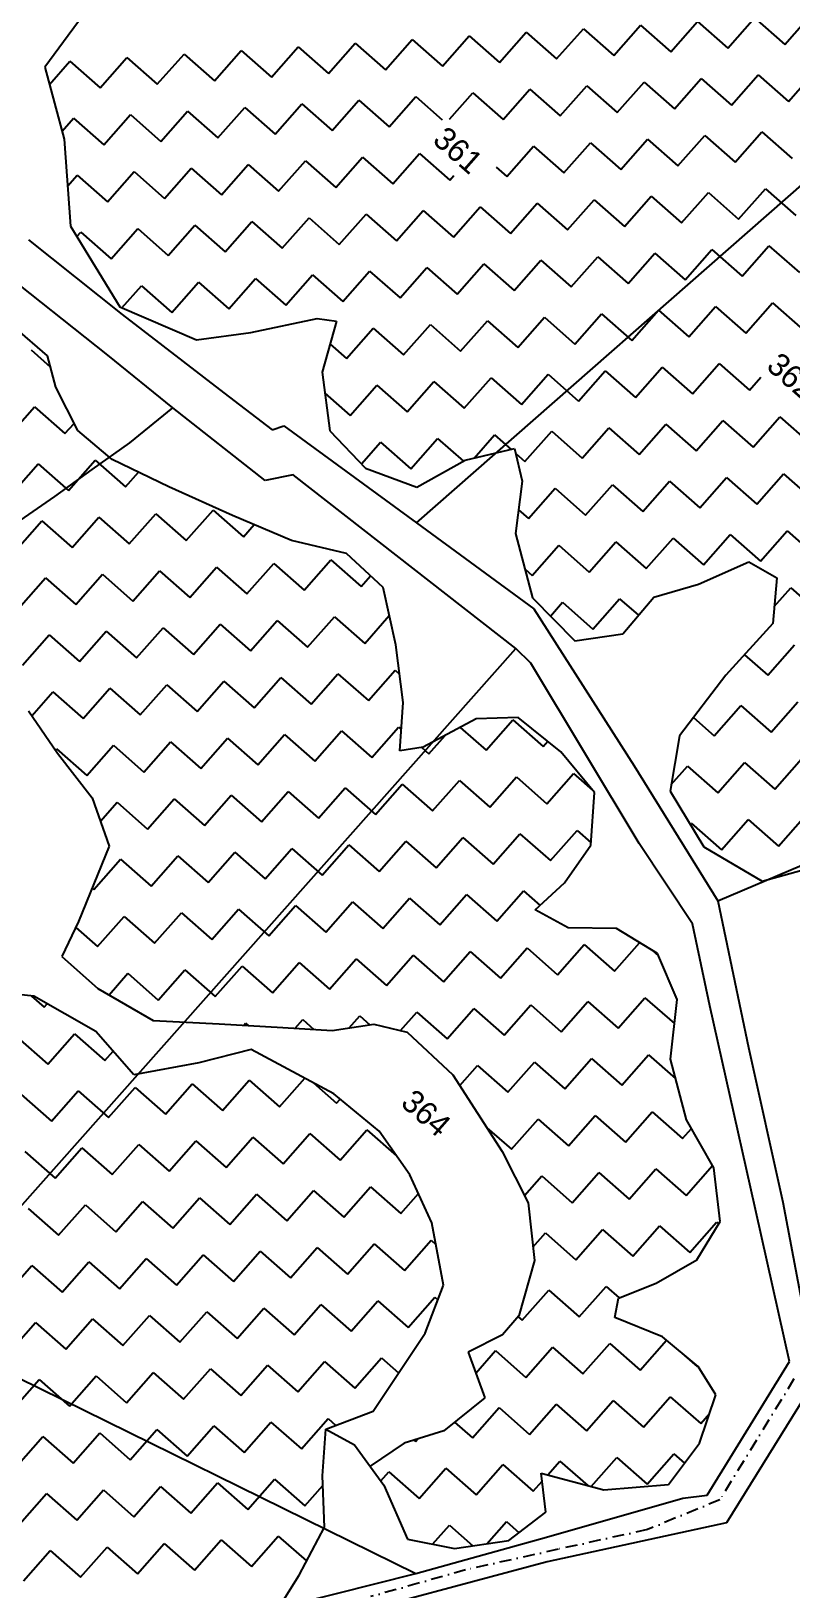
# Model space of a CAD drawing. Header units: metres. Extents: x 316400 to 324250, y 1868140 to 1873603.
# Drawn here: x 323502 to 323822, y 1869173 to 1869830 of the extents above; entities that cross this region are included whole.
import ezdxf

# ---------------------------------------------------------------- set-up
doc = ezdxf.new("R2010")
doc.units = ezdxf.units.M
doc.linetypes.add('DASHDOT', pattern=[1, 0.5, -0.25, 0, -0.25])
for name, color, linetype in [('LINE_WATER', 4, 'Continuous'), ('POLY_HATCH', 12, 'Continuous'), ('POLY_PARCEL', 6, 'Continuous'), ('POLY_WATER', 4, 'Continuous'), ('TEXT_PARCEL', 7, 'Continuous'), ('V_BOUND_STREAM_LINE', 7, 'DASHDOT')]:
    doc.layers.add(name, color=color, linetype=linetype)
doc.styles.add('TEXT_MAP', font='')
doc.styles.get('TEXT_MAP').set_extended_font_data('Kruti Dev 050')

msp = doc.modelspace()

# ---------------------------------------------------------------- linework, layer by layer
at = {"layer": 'LINE_WATER'}
for p, q in [((323543.64, 1869655.94), (323561.76, 1869670.68)), ((323527.69, 1869644.74), (323543.64, 1869655.94)), ((323511.99, 1869633.32), (323527.69, 1869644.74)), ((323497.4, 1869623.18), (323511.99, 1869633.32))]:
    msp.add_line(p, q, dxfattribs=at)
at = {"layer": 'POLY_HATCH'}
for p, q in [((323585.29, 1869919.62), (323507.84, 1869814.3)), ((323507.84, 1869814.3), (323515.96, 1869783.93)), ((323515.96, 1869783.93), (323518.62, 1869747.37)), ((323518.62, 1869747.37), (323539.33, 1869713.25)), ((323539.33, 1869713.25), (323571.75, 1869699.37)), ((323508.87, 1869692.61), (323495.38, 1869704.49)), ((323594.63, 1869702.44), (323622.53, 1869708.42)), ((323622.53, 1869708.42), (323630.73, 1869707.31)), ((323630.73, 1869707.31), (323624.63, 1869685.8)), ((323571.75, 1869699.37), (323594.63, 1869702.44)), ((323512.41, 1869679.39), (323508.87, 1869692.61)), ((323624.63, 1869685.8), (323627.84, 1869660.97)), ((323521.64, 1869661.15), (323512.41, 1869679.39)), ((323536.22, 1869648.98), (323521.64, 1869661.15)), ((323627.84, 1869660.97), (323642.82, 1869645.34)), ((323684.86, 1869648.64), (323705.68, 1869653.53)), ((323705.68, 1869653.53), (323708.84, 1869639.76)), ((323560.09, 1869637.4), (323536.22, 1869648.98)), ((323642.82, 1869645.34), (323664.46, 1869637.28)), ((323664.46, 1869637.28), (323684.86, 1869648.64)), ((323708.84, 1869639.76), (323706.02, 1869617.8)), ((323586.86, 1869625.29), (323560.09, 1869637.4)), ((323611.73, 1869614.85), (323586.86, 1869625.29)), ((323634.85, 1869609.32), (323611.73, 1869614.85)), ((323706.02, 1869617.8), (323713.28, 1869590.63)), ((323650.28, 1869595.05), (323634.85, 1869609.32)), ((323783.13, 1869596.34), (323804.3, 1869605.8)), ((323804.3, 1869605.8), (323816.11, 1869599.07)), ((323655.6, 1869570.83), (323650.28, 1869595.05)), ((323764.3, 1869590.92), (323783.13, 1869596.34)), ((323816.11, 1869599.07), (323814.42, 1869579.78)), ((323713.28, 1869590.63), (323731.01, 1869572.57)), ((323751.31, 1869575.48), (323764.3, 1869590.92)), ((323814.42, 1869579.78), (323794.68, 1869558.06)), ((323731.01, 1869572.57), (323751.31, 1869575.48)), ((323658.77, 1869546.47), (323655.6, 1869570.83)), ((323794.68, 1869558.06), (323775.19, 1869532.45)), ((323657.38, 1869526.13), (323658.77, 1869546.47)), ((323707.21, 1869540.2), (323689.5, 1869539.62)), ((323725.17, 1869525.74), (323707.21, 1869540.2)), ((323689.5, 1869539.62), (323667.14, 1869527.64)), ((323667.14, 1869527.64), (323657.38, 1869526.13)), ((323775.19, 1869532.45), (323771.15, 1869509.12)), ((323739.36, 1869508.53), (323725.17, 1869525.74)), ((323737.73, 1869486.38), (323739.36, 1869508.53)), ((323771.15, 1869509.12), (323785.33, 1869485.64)), ((323726.74, 1869470.45), (323737.73, 1869486.38)), ((323785.33, 1869485.64), (323809.98, 1869471.26)), ((323809.98, 1869471.26), (323833.3, 1869477.61)), ((323714.38, 1869459.09), (323726.74, 1869470.45)), ((323728.3, 1869451.55), (323714.38, 1869459.09)), ((323748.58, 1869451.21), (323728.3, 1869451.55)), ((323765.93, 1869440.65), (323748.58, 1869451.21)), ((323774.16, 1869421.27), (323765.93, 1869440.65)), ((323771.28, 1869396.18), (323774.16, 1869421.27)), ((323778.12, 1869370.61), (323771.28, 1869396.18)), ((323789.63, 1869350.37), (323778.12, 1869370.61)), ((323792.33, 1869327.77), (323789.63, 1869350.37)), ((323782.44, 1869311.55), (323792.33, 1869327.77)), ((323765.32, 1869301.69), (323782.44, 1869311.55)), ((323749.4, 1869295.49), (323765.32, 1869301.69)), ((323747.95, 1869287.33), (323749.4, 1869295.49)), ((323768.02, 1869279.09), (323747.95, 1869287.33)), ((323782.98, 1869266.59), (323768.02, 1869279.09)), ((323790.38, 1869254.69), (323782.98, 1869266.59)), ((323783.61, 1869234.36), (323790.38, 1869254.69)), ((323624.76, 1869220.58), (323626.19, 1869240.21)), ((323626.19, 1869240.21), (323638.27, 1869233.62)), ((323638.27, 1869233.62), (323650.65, 1869216.66)), ((323770.57, 1869216.87), (323783.61, 1869234.36)), ((323625.61, 1869198.94), (323624.76, 1869220.58)), ((323718.79, 1869205.18), (323716.83, 1869221.73)), ((323716.83, 1869221.73), (323743.28, 1869214.61)), ((323650.65, 1869216.66), (323660.53, 1869193.8)), ((323743.28, 1869214.61), (323770.57, 1869216.87)), ((323614.89, 1869178.73), (323625.61, 1869198.94)), ((323703.24, 1869193.26), (323718.79, 1869205.18)), ((323660.53, 1869193.8), (323680.33, 1869189.85)), ((323680.33, 1869189.85), (323703.24, 1869193.26)), ((323602.7, 1869159.14), (323614.89, 1869178.73))]:
    msp.add_line(p, q, dxfattribs=at)
at = {"layer": 'POLY_HATCH', "linetype": 'Continuous', "ltscale": 10}
for p, q in [((323819.5, 1869823.88), (323830.75, 1869836.66)), ((323699.36, 1869816.25), (323710.61, 1869829.02)), ((323710.61, 1869829.02), (323723.39, 1869817.77)), ((323723.39, 1869817.77), (323734.64, 1869830.55)), ((323734.64, 1869830.55), (323747.42, 1869819.3)), ((323747.42, 1869819.3), (323758.67, 1869832.08)), ((323758.67, 1869832.08), (323771.45, 1869820.83)), ((323771.45, 1869820.83), (323782.7, 1869833.6)), ((323782.7, 1869833.6), (323795.47, 1869822.35)), ((323795.47, 1869822.35), (323806.73, 1869835.13)), ((323806.73, 1869835.13), (323819.5, 1869823.88)), ((323603.25, 1869810.14), (323614.5, 1869822.92)), ((323614.5, 1869822.92), (323627.27, 1869811.67)), ((323627.27, 1869811.67), (323638.53, 1869824.44)), ((323638.53, 1869824.44), (323651.3, 1869813.19)), ((323651.3, 1869813.19), (323662.55, 1869825.97)), ((323662.55, 1869825.97), (323675.33, 1869814.72)), ((323675.33, 1869814.72), (323686.58, 1869827.5)), ((323686.58, 1869827.5), (323699.36, 1869816.25)), ((323509.78, 1869807.04), (323518.38, 1869816.81)), ((323518.38, 1869816.81), (323531.16, 1869805.56)), ((323531.16, 1869805.56), (323542.41, 1869818.34)), ((323542.41, 1869818.34), (323555.19, 1869807.09)), ((323555.19, 1869807.09), (323566.44, 1869819.87)), ((323566.44, 1869819.87), (323579.22, 1869808.61)), ((323579.22, 1869808.61), (323590.47, 1869821.39)), ((323590.47, 1869821.39), (323603.25, 1869810.14)), ((323772.97, 1869796.8), (323784.22, 1869809.57)), ((323784.22, 1869809.57), (323797, 1869798.32)), ((323797, 1869798.32), (323808.25, 1869811.1)), ((323808.25, 1869811.1), (323821.03, 1869799.85)), ((323821.03, 1869799.85), (323832.28, 1869812.63)), ((323678.32, 1869792.35), (323688.11, 1869803.47)), ((323688.11, 1869803.47), (323700.89, 1869792.22)), ((323700.89, 1869792.22), (323712.14, 1869805)), ((323712.14, 1869805), (323724.92, 1869793.74)), ((323724.92, 1869793.74), (323736.17, 1869806.52)), ((323736.17, 1869806.52), (323748.94, 1869795.27)), ((323748.94, 1869795.27), (323760.2, 1869808.05)), ((323760.2, 1869808.05), (323772.97, 1869796.8)), ((323580.74, 1869784.59), (323592, 1869797.36)), ((323592, 1869797.36), (323604.77, 1869786.11)), ((323604.77, 1869786.11), (323616.02, 1869798.89)), ((323616.02, 1869798.89), (323628.8, 1869787.64)), ((323628.8, 1869787.64), (323640.05, 1869800.42)), ((323640.05, 1869800.42), (323652.83, 1869789.16)), ((323652.83, 1869789.16), (323664.08, 1869801.94)), ((323664.08, 1869801.94), (323675.18, 1869792.17)), ((323515.06, 1869787.28), (323519.91, 1869792.78)), ((323519.91, 1869792.78), (323532.69, 1869781.53)), ((323532.69, 1869781.53), (323543.94, 1869794.31)), ((323543.94, 1869794.31), (323556.72, 1869783.06)), ((323556.72, 1869783.06), (323567.97, 1869795.84)), ((323567.97, 1869795.84), (323580.74, 1869784.59)), ((323750.47, 1869771.24), (323761.72, 1869784.02)), ((323761.72, 1869784.02), (323774.5, 1869772.77)), ((323774.5, 1869772.77), (323785.75, 1869785.55)), ((323785.75, 1869785.55), (323798.53, 1869774.29)), ((323798.53, 1869774.29), (323809.78, 1869787.07)), ((323809.78, 1869787.07), (323822.56, 1869775.82)), ((323654.36, 1869765.14), (323665.61, 1869777.91)), ((323665.61, 1869777.91), (323678.38, 1869766.66)), ((323702.41, 1869768.19), (323713.66, 1869780.97)), ((323713.66, 1869780.97), (323726.44, 1869769.72)), ((323726.44, 1869769.72), (323737.69, 1869782.49)), ((323737.69, 1869782.49), (323750.47, 1869771.24)), ((323534.21, 1869757.5), (323545.46, 1869770.28)), ((323545.46, 1869770.28), (323558.24, 1869759.03)), ((323558.24, 1869759.03), (323569.49, 1869771.81)), ((323569.49, 1869771.81), (323582.27, 1869760.56)), ((323582.27, 1869760.56), (323593.52, 1869773.33)), ((323593.52, 1869773.33), (323606.3, 1869762.08)), ((323606.3, 1869762.08), (323617.55, 1869774.86)), ((323617.55, 1869774.86), (323630.33, 1869763.61)), ((323630.33, 1869763.61), (323641.58, 1869776.39)), ((323641.58, 1869776.39), (323654.36, 1869765.14)), ((323697.87, 1869772.19), (323702.41, 1869768.19)), ((323517.4, 1869764.17), (323521.44, 1869768.76)), ((323521.44, 1869768.76), (323534.21, 1869757.5)), ((323678.38, 1869766.66), (323680.12, 1869768.63)), ((323703.94, 1869744.16), (323715.19, 1869756.94)), ((323715.19, 1869756.94), (323727.97, 1869745.69)), ((323727.97, 1869745.69), (323739.22, 1869758.46)), ((323739.22, 1869758.46), (323752, 1869747.21)), ((323752, 1869747.21), (323763.25, 1869759.99)), ((323763.25, 1869759.99), (323776.03, 1869748.74)), ((323776.03, 1869748.74), (323787.28, 1869761.52)), ((323787.28, 1869761.52), (323800.05, 1869750.27)), ((323800.05, 1869750.27), (323811.31, 1869763.04)), ((323811.31, 1869763.04), (323824.08, 1869751.79)), ((323607.83, 1869738.05), (323619.08, 1869750.83)), ((323619.08, 1869750.83), (323631.85, 1869739.58)), ((323631.85, 1869739.58), (323643.11, 1869752.36)), ((323643.11, 1869752.36), (323655.88, 1869741.11)), ((323655.88, 1869741.11), (323667.13, 1869753.89)), ((323667.13, 1869753.89), (323679.91, 1869742.63)), ((323679.91, 1869742.63), (323691.16, 1869755.41)), ((323691.16, 1869755.41), (323703.94, 1869744.16)), ((323521.34, 1869742.89), (323522.96, 1869744.73)), ((323522.96, 1869744.73), (323535.74, 1869733.48)), ((323535.74, 1869733.48), (323546.99, 1869746.25)), ((323546.99, 1869746.25), (323559.77, 1869735)), ((323559.77, 1869735), (323571.02, 1869747.78)), ((323571.02, 1869747.78), (323583.8, 1869736.53)), ((323583.8, 1869736.53), (323595.05, 1869749.31)), ((323595.05, 1869749.31), (323607.83, 1869738.05)), ((323777.55, 1869724.71), (323788.8, 1869737.49)), ((323788.8, 1869737.49), (323801.58, 1869726.24)), ((323801.58, 1869726.24), (323812.83, 1869739.02)), ((323812.83, 1869739.02), (323825.61, 1869727.76)), ((323681.44, 1869718.61), (323692.69, 1869731.38)), ((323692.69, 1869731.38), (323705.47, 1869720.13)), ((323705.47, 1869720.13), (323716.72, 1869732.91)), ((323716.72, 1869732.91), (323729.49, 1869721.66)), ((323729.49, 1869721.66), (323740.75, 1869734.44)), ((323740.75, 1869734.44), (323753.52, 1869723.18)), ((323753.52, 1869723.18), (323764.77, 1869735.96)), ((323764.77, 1869735.96), (323777.55, 1869724.71)), ((323585.32, 1869712.5), (323596.57, 1869725.28)), ((323596.57, 1869725.28), (323609.35, 1869714.03)), ((323609.35, 1869714.03), (323620.6, 1869726.8)), ((323620.6, 1869726.8), (323633.38, 1869715.55)), ((323633.38, 1869715.55), (323644.63, 1869728.33)), ((323644.63, 1869728.33), (323657.41, 1869717.08)), ((323657.41, 1869717.08), (323668.66, 1869729.86)), ((323668.66, 1869729.86), (323681.44, 1869718.61)), ((323540.26, 1869712.85), (323548.52, 1869722.22)), ((323548.52, 1869722.22), (323561.29, 1869710.97)), ((323561.29, 1869710.97), (323572.55, 1869723.75)), ((323572.55, 1869723.75), (323585.32, 1869712.5)), ((323755.05, 1869699.16), (323766.3, 1869711.93)), ((323766.3, 1869711.93), (323779.08, 1869700.68)), ((323779.08, 1869700.68), (323790.33, 1869713.46)), ((323790.33, 1869713.46), (323803.11, 1869702.21)), ((323803.11, 1869702.21), (323814.36, 1869714.99)), ((323814.36, 1869714.99), (323827.14, 1869703.74)), ((323634.91, 1869691.52), (323646.16, 1869704.3)), ((323646.16, 1869704.3), (323658.94, 1869693.05)), ((323658.94, 1869693.05), (323670.19, 1869705.83)), ((323670.19, 1869705.83), (323682.96, 1869694.58)), ((323682.96, 1869694.58), (323694.22, 1869707.35)), ((323694.22, 1869707.35), (323706.99, 1869696.1)), ((323706.99, 1869696.1), (323718.24, 1869708.88)), ((323718.24, 1869708.88), (323731.02, 1869697.63)), ((323731.02, 1869697.63), (323742.27, 1869710.41)), ((323742.27, 1869710.41), (323755.05, 1869699.16)), ((323574.03, 1869699.67), (323574.07, 1869699.72)), ((323574.07, 1869699.72), (323574.12, 1869699.68)), ((323501.99, 1869695.14), (323510.11, 1869687.99)), ((323627.98, 1869697.62), (323634.91, 1869691.52)), ((323708.52, 1869672.07), (323719.77, 1869684.85)), ((323719.77, 1869684.85), (323732.55, 1869673.6)), ((323732.55, 1869673.6), (323743.8, 1869686.38)), ((323743.8, 1869686.38), (323756.58, 1869675.13)), ((323756.58, 1869675.13), (323767.83, 1869687.91)), ((323767.83, 1869687.91), (323780.6, 1869676.65)), ((323780.6, 1869676.65), (323791.86, 1869689.43)), ((323791.86, 1869689.43), (323804.63, 1869678.18)), ((323636.43, 1869667.5), (323647.68, 1869680.27)), ((323647.68, 1869680.27), (323660.46, 1869669.02)), ((323660.46, 1869669.02), (323671.71, 1869681.8)), ((323671.71, 1869681.8), (323684.49, 1869670.55)), ((323684.49, 1869670.55), (323695.74, 1869683.33)), ((323695.74, 1869683.33), (323708.52, 1869672.07)), ((323804.63, 1869678.18), (323809.4, 1869683.59)), ((323625.78, 1869676.87), (323636.43, 1869667.5)), ((323492.26, 1869658.34), (323503.51, 1869671.11)), ((323503.51, 1869671.11), (323516.29, 1869659.86)), ((323782.13, 1869652.63), (323793.38, 1869665.4)), ((323793.38, 1869665.4), (323806.16, 1869654.15)), ((323806.16, 1869654.15), (323817.41, 1869666.93)), ((323817.41, 1869666.93), (323830.19, 1869655.68)), ((323516.29, 1869659.86), (323520.1, 1869664.19)), ((323688.68, 1869649.54), (323697.27, 1869659.3)), ((323697.27, 1869659.3), (323704.21, 1869653.19)), ((323710.05, 1869648.05), (323721.3, 1869660.82)), ((323721.3, 1869660.82), (323734.07, 1869649.57)), ((323734.07, 1869649.57), (323745.33, 1869662.35)), ((323745.33, 1869662.35), (323758.1, 1869651.1)), ((323758.1, 1869651.1), (323769.35, 1869663.88)), ((323769.35, 1869663.88), (323782.13, 1869652.63)), ((323641.15, 1869647.09), (323649.21, 1869656.24)), ((323649.21, 1869656.24), (323661.99, 1869644.99)), ((323661.99, 1869644.99), (323673.24, 1869657.77)), ((323673.24, 1869657.77), (323684.09, 1869648.21)), ((323493.79, 1869634.31), (323505.04, 1869647.09)), ((323505.04, 1869647.09), (323517.82, 1869635.83)), ((323517.82, 1869635.83), (323529.07, 1869648.61)), ((323529.07, 1869648.61), (323541.85, 1869637.36)), ((323706.15, 1869651.48), (323710.05, 1869648.05)), ((323541.85, 1869637.36), (323547.33, 1869643.59)), ((323759.63, 1869627.07), (323770.88, 1869639.85)), ((323770.88, 1869639.85), (323783.66, 1869628.6)), ((323783.66, 1869628.6), (323794.91, 1869641.37)), ((323794.91, 1869641.37), (323807.69, 1869630.12)), ((323807.69, 1869630.12), (323818.94, 1869642.9)), ((323818.94, 1869642.9), (323831.71, 1869631.65)), ((323711.57, 1869624.02), (323722.82, 1869636.8)), ((323722.82, 1869636.8), (323735.6, 1869625.54)), ((323735.6, 1869625.54), (323746.85, 1869638.32)), ((323746.85, 1869638.32), (323759.63, 1869627.07)), ((323543.37, 1869613.33), (323554.62, 1869626.11)), ((323554.62, 1869626.11), (323567.4, 1869614.86)), ((323567.4, 1869614.86), (323578.65, 1869627.64)), ((323578.65, 1869627.64), (323591.43, 1869616.39)), ((323707.3, 1869627.78), (323711.57, 1869624.02)), ((323495.31, 1869610.28), (323506.57, 1869623.06)), ((323506.57, 1869623.06), (323519.34, 1869611.81)), ((323519.34, 1869611.81), (323530.59, 1869624.58)), ((323530.59, 1869624.58), (323543.37, 1869613.33)), ((323591.43, 1869616.39), (323595.92, 1869621.49)), ((323809.21, 1869606.09), (323820.46, 1869618.87)), ((323820.46, 1869618.87), (323833.24, 1869607.62)), ((323713.1, 1869599.99), (323724.35, 1869612.77)), ((323724.35, 1869612.77), (323737.13, 1869601.52)), ((323737.13, 1869601.52), (323748.38, 1869614.29)), ((323748.38, 1869614.29), (323761.16, 1869603.04)), ((323761.16, 1869603.04), (323772.41, 1869615.82)), ((323772.41, 1869615.82), (323785.18, 1869604.57)), ((323785.18, 1869604.57), (323796.44, 1869617.35)), ((323796.44, 1869617.35), (323809.21, 1869606.09)), ((323616.98, 1869593.88), (323628.24, 1869606.66)), ((323628.24, 1869606.66), (323641.01, 1869595.41)), ((323520.87, 1869587.78), (323532.12, 1869600.56)), ((323532.12, 1869600.56), (323544.9, 1869589.3)), ((323544.9, 1869589.3), (323556.15, 1869602.08)), ((323556.15, 1869602.08), (323568.93, 1869590.83)), ((323568.93, 1869590.83), (323580.18, 1869603.61)), ((323580.18, 1869603.61), (323592.96, 1869592.36)), ((323592.96, 1869592.36), (323604.21, 1869605.13)), ((323604.21, 1869605.13), (323616.98, 1869593.88)), ((323641.01, 1869595.41), (323645, 1869599.94)), ((323710.06, 1869602.66), (323713.1, 1869599.99)), ((323496.84, 1869586.25), (323508.09, 1869599.03)), ((323508.09, 1869599.03), (323520.87, 1869587.78)), ((323815.05, 1869586.96), (323821.99, 1869594.84)), ((323821.99, 1869594.84), (323834.77, 1869583.59)), ((323720.8, 1869582.97), (323725.88, 1869588.74)), ((323725.88, 1869588.74), (323738.65, 1869577.49)), ((323738.65, 1869577.49), (323749.9, 1869590.26)), ((323749.9, 1869590.26), (323757.85, 1869583.26)), ((323570.45, 1869566.8), (323581.7, 1869579.58)), ((323581.7, 1869579.58), (323594.48, 1869568.33)), ((323594.48, 1869568.33), (323605.73, 1869581.11)), ((323605.73, 1869581.11), (323618.51, 1869569.85)), ((323618.51, 1869569.85), (323629.76, 1869582.63)), ((323629.76, 1869582.63), (323642.54, 1869571.38)), ((323642.54, 1869571.38), (323652.9, 1869583.14)), ((323498.37, 1869562.22), (323509.62, 1869575)), ((323509.62, 1869575), (323522.4, 1869563.75)), ((323522.4, 1869563.75), (323533.65, 1869576.53)), ((323533.65, 1869576.53), (323546.42, 1869565.28)), ((323546.42, 1869565.28), (323557.68, 1869578.05)), ((323557.68, 1869578.05), (323570.45, 1869566.8)), ((323802.48, 1869566.65), (323812.27, 1869558.04)), ((323812.27, 1869558.04), (323823.52, 1869570.82)), ((323644.07, 1869547.35), (323655.32, 1869560.13)), ((323655.32, 1869560.13), (323657.21, 1869558.47)), ((323547.95, 1869541.25), (323559.2, 1869554.02)), ((323559.2, 1869554.02), (323571.98, 1869542.77)), ((323571.98, 1869542.77), (323583.23, 1869555.55)), ((323583.23, 1869555.55), (323596.01, 1869544.3)), ((323596.01, 1869544.3), (323607.26, 1869557.08)), ((323607.26, 1869557.08), (323620.04, 1869545.83)), ((323620.04, 1869545.83), (323631.29, 1869558.6)), ((323631.29, 1869558.6), (323644.07, 1869547.35)), ((323502.31, 1869540.94), (323511.15, 1869550.97)), ((323511.15, 1869550.97), (323523.92, 1869539.72)), ((323523.92, 1869539.72), (323535.17, 1869552.5)), ((323535.17, 1869552.5), (323547.95, 1869541.25)), ((323813.79, 1869534.01), (323825.04, 1869546.79)), ((323781.05, 1869540.16), (323789.76, 1869532.48)), ((323789.76, 1869532.48), (323801.01, 1869545.26)), ((323801.01, 1869545.26), (323813.79, 1869534.01)), ((323621.56, 1869521.8), (323632.81, 1869534.58)), ((323632.81, 1869534.58), (323645.59, 1869523.32)), ((323645.59, 1869523.32), (323656.84, 1869536.1)), ((323656.84, 1869536.1), (323657.99, 1869535.09)), ((323682.73, 1869535.99), (323693.65, 1869526.38)), ((323693.65, 1869526.38), (323704.9, 1869539.15)), ((323704.9, 1869539.15), (323717.68, 1869527.9)), ((323525.45, 1869515.69), (323536.7, 1869528.47)), ((323536.7, 1869528.47), (323549.48, 1869517.22)), ((323549.48, 1869517.22), (323560.73, 1869530)), ((323560.73, 1869530), (323573.51, 1869518.74)), ((323573.51, 1869518.74), (323584.76, 1869531.52)), ((323584.76, 1869531.52), (323597.54, 1869520.27)), ((323597.54, 1869520.27), (323608.79, 1869533.05)), ((323608.79, 1869533.05), (323621.56, 1869521.8)), ((323666.56, 1869527.55), (323669.62, 1869524.85)), ((323669.62, 1869524.85), (323676.48, 1869532.64)), ((323717.68, 1869527.9), (323719.67, 1869530.17)), ((323512.28, 1869526.5), (323512.67, 1869526.94)), ((323512.67, 1869526.94), (323525.45, 1869515.69)), ((323791.29, 1869508.45), (323802.54, 1869521.23)), ((323802.54, 1869521.23), (323815.32, 1869509.98)), ((323815.32, 1869509.98), (323826.57, 1869522.76)), ((323695.18, 1869502.35), (323706.43, 1869515.13)), ((323706.43, 1869515.13), (323719.2, 1869503.87)), ((323719.2, 1869503.87), (323730.46, 1869516.65)), ((323730.46, 1869516.65), (323738.51, 1869509.56)), ((323771.63, 1869511.89), (323778.51, 1869519.71)), ((323778.51, 1869519.71), (323791.29, 1869508.45)), ((323575.03, 1869494.72), (323586.28, 1869507.49)), ((323586.28, 1869507.49), (323599.06, 1869496.24)), ((323599.06, 1869496.24), (323610.31, 1869509.02)), ((323610.31, 1869509.02), (323623.09, 1869497.77)), ((323623.09, 1869497.77), (323634.34, 1869510.55)), ((323634.34, 1869510.55), (323647.12, 1869499.3)), ((323647.12, 1869499.3), (323658.37, 1869512.07)), ((323658.37, 1869512.07), (323671.15, 1869500.82)), ((323671.15, 1869500.82), (323682.4, 1869513.6)), ((323682.4, 1869513.6), (323695.18, 1869502.35)), ((323531.21, 1869496.47), (323538.23, 1869504.44)), ((323538.23, 1869504.44), (323551, 1869493.19)), ((323551, 1869493.19), (323562.26, 1869505.97)), ((323562.26, 1869505.97), (323575.03, 1869494.72)), ((323779.58, 1869495.16), (323780.04, 1869495.68)), ((323780.04, 1869495.68), (323792.82, 1869484.43)), ((323792.82, 1869484.43), (323804.07, 1869497.2)), ((323804.07, 1869497.2), (323816.85, 1869485.95)), ((323816.85, 1869485.95), (323828.1, 1869498.73)), ((323648.65, 1869475.27), (323659.9, 1869488.04)), ((323659.9, 1869488.04), (323672.67, 1869476.79)), ((323672.67, 1869476.79), (323683.92, 1869489.57)), ((323683.92, 1869489.57), (323696.7, 1869478.32)), ((323696.7, 1869478.32), (323707.95, 1869491.1)), ((323707.95, 1869491.1), (323720.73, 1869479.85)), ((323720.73, 1869479.85), (323731.98, 1869492.62)), ((323731.98, 1869492.62), (323737.81, 1869487.49)), ((323552.53, 1869469.16), (323563.78, 1869481.94)), ((323563.78, 1869481.94), (323576.56, 1869470.69)), ((323576.56, 1869470.69), (323587.81, 1869483.47)), ((323587.81, 1869483.47), (323600.59, 1869472.21)), ((323600.59, 1869472.21), (323611.84, 1869484.99)), ((323611.84, 1869484.99), (323624.62, 1869473.74)), ((323624.62, 1869473.74), (323635.87, 1869486.52)), ((323635.87, 1869486.52), (323648.65, 1869475.27)), ((323528.5, 1869467.63), (323539.75, 1869480.41)), ((323539.75, 1869480.41), (323552.53, 1869469.16)), ((323527.72, 1869468.33), (323528.5, 1869467.63)), ((323626.14, 1869449.71), (323637.39, 1869462.49)), ((323637.39, 1869462.49), (323650.17, 1869451.24)), ((323650.17, 1869451.24), (323661.42, 1869464.02)), ((323661.42, 1869464.02), (323674.2, 1869452.76)), ((323674.2, 1869452.76), (323685.45, 1869465.54)), ((323685.45, 1869465.54), (323698.23, 1869454.29)), ((323698.23, 1869454.29), (323709.48, 1869467.07)), ((323709.48, 1869467.07), (323716.41, 1869460.96)), ((323530.03, 1869443.61), (323541.28, 1869456.38)), ((323541.28, 1869456.38), (323554.06, 1869445.13)), ((323554.06, 1869445.13), (323565.31, 1869457.91)), ((323565.31, 1869457.91), (323578.09, 1869446.66)), ((323578.09, 1869446.66), (323589.34, 1869459.44)), ((323589.34, 1869459.44), (323602.11, 1869448.19)), ((323602.11, 1869448.19), (323613.37, 1869460.96)), ((323613.37, 1869460.96), (323626.14, 1869449.71)), ((323520.8, 1869451.73), (323530.03, 1869443.61)), ((323699.76, 1869430.26), (323711.01, 1869443.04)), ((323711.01, 1869443.04), (323723.78, 1869431.79)), ((323723.78, 1869431.79), (323735.03, 1869444.57)), ((323735.03, 1869444.57), (323747.81, 1869433.32)), ((323747.81, 1869433.32), (323758.34, 1869445.27)), ((323763.7, 1869442.01), (323766.34, 1869439.68)), ((323579.61, 1869422.63), (323590.86, 1869435.41)), ((323590.86, 1869435.41), (323603.64, 1869424.16)), ((323603.64, 1869424.16), (323614.89, 1869436.93)), ((323614.89, 1869436.93), (323627.67, 1869425.68)), ((323627.67, 1869425.68), (323638.92, 1869438.46)), ((323638.92, 1869438.46), (323651.7, 1869427.21)), ((323651.7, 1869427.21), (323662.95, 1869439.99)), ((323662.95, 1869439.99), (323675.73, 1869428.74)), ((323675.73, 1869428.74), (323686.98, 1869441.51)), ((323686.98, 1869441.51), (323699.76, 1869430.26)), ((323534.84, 1869423.31), (323542.81, 1869432.36)), ((323542.81, 1869432.36), (323555.58, 1869421.1)), ((323555.58, 1869421.1), (323566.83, 1869433.88)), ((323566.83, 1869433.88), (323579.61, 1869422.63)), ((323502.13, 1869422.8), (323507.53, 1869418.05)), ((323749.34, 1869409.29), (323760.59, 1869422.06)), ((323760.59, 1869422.06), (323773, 1869411.14)), ((323507.53, 1869418.05), (323508.8, 1869419.5)), ((323657.66, 1869408.22), (323664.48, 1869415.96)), ((323664.48, 1869415.96), (323677.25, 1869404.71)), ((323677.25, 1869404.71), (323688.5, 1869417.49)), ((323688.5, 1869417.49), (323701.28, 1869406.23)), ((323701.28, 1869406.23), (323712.53, 1869419.01)), ((323712.53, 1869419.01), (323725.31, 1869407.76)), ((323725.31, 1869407.76), (323736.56, 1869420.54)), ((323736.56, 1869420.54), (323749.34, 1869409.29)), ((323591.63, 1869410.51), (323592.39, 1869411.38)), ((323592.39, 1869411.38), (323593.49, 1869410.41)), ((323613.2, 1869409.26), (323616.42, 1869412.91)), ((323616.42, 1869412.91), (323621.15, 1869408.74)), ((323635.96, 1869409.34), (323640.45, 1869414.43)), ((323640.45, 1869414.43), (323644.69, 1869410.69)), ((323496.28, 1869405.27), (323509.05, 1869394.02)), ((323509.05, 1869394.02), (323520.3, 1869406.8)), ((323520.3, 1869406.8), (323533.08, 1869395.55)), ((323533.08, 1869395.55), (323536.57, 1869399.51)), ((323726.84, 1869383.73), (323738.09, 1869396.51)), ((323738.09, 1869396.51), (323750.87, 1869385.26)), ((323750.87, 1869385.26), (323762.12, 1869398.04)), ((323762.12, 1869398.04), (323773.46, 1869388.05)), ((323682.6, 1869385.02), (323690.03, 1869393.46)), ((323690.03, 1869393.46), (323702.81, 1869382.21)), ((323702.81, 1869382.21), (323714.06, 1869394.98)), ((323714.06, 1869394.98), (323726.84, 1869383.73)), ((323510.58, 1869369.99), (323521.83, 1869382.77)), ((323521.83, 1869382.77), (323534.61, 1869371.52)), ((323534.61, 1869371.52), (323545.86, 1869384.3)), ((323545.86, 1869384.3), (323558.64, 1869373.05)), ((323558.64, 1869373.05), (323569.89, 1869385.82)), ((323569.89, 1869385.82), (323582.67, 1869374.57)), ((323582.67, 1869374.57), (323593.92, 1869387.35)), ((323593.92, 1869387.35), (323606.69, 1869376.1)), ((323606.69, 1869376.1), (323617.31, 1869388.16)), ((323620.99, 1869386.19), (323630.72, 1869377.63)), ((323497.8, 1869381.25), (323510.58, 1869369.99)), ((323630.72, 1869377.63), (323632.26, 1869379.37)), ((323704.33, 1869358.18), (323715.59, 1869370.95)), ((323715.59, 1869370.95), (323728.36, 1869359.7)), ((323728.36, 1869359.7), (323739.61, 1869372.48)), ((323739.61, 1869372.48), (323752.39, 1869361.23)), ((323752.39, 1869361.23), (323763.64, 1869374.01)), ((323763.64, 1869374.01), (323776.42, 1869362.76)), ((323584.19, 1869350.54), (323595.44, 1869363.32)), ((323595.44, 1869363.32), (323608.22, 1869352.07)), ((323608.22, 1869352.07), (323619.47, 1869364.85)), ((323619.47, 1869364.85), (323632.25, 1869353.6)), ((323632.25, 1869353.6), (323643.5, 1869366.38)), ((323643.5, 1869366.38), (323655.94, 1869355.42)), ((323693.99, 1869367.29), (323704.33, 1869358.18)), ((323776.42, 1869362.76), (323780.17, 1869367.01)), ((323499.33, 1869357.22), (323512.11, 1869345.97)), ((323512.11, 1869345.97), (323523.36, 1869358.74)), ((323523.36, 1869358.74), (323536.13, 1869347.49)), ((323536.13, 1869347.49), (323547.39, 1869360.27)), ((323547.39, 1869360.27), (323560.16, 1869349.02)), ((323560.16, 1869349.02), (323571.41, 1869361.8)), ((323571.41, 1869361.8), (323584.19, 1869350.54)), ((323753.92, 1869337.2), (323765.17, 1869349.98)), ((323765.17, 1869349.98), (323777.95, 1869338.73)), ((323777.95, 1869338.73), (323789.07, 1869351.36)), ((323709.83, 1869338.66), (323717.11, 1869346.93)), ((323717.11, 1869346.93), (323729.89, 1869335.67)), ((323729.89, 1869335.67), (323741.14, 1869348.45)), ((323741.14, 1869348.45), (323753.92, 1869337.2)), ((323561.69, 1869324.99), (323572.94, 1869337.77)), ((323572.94, 1869337.77), (323585.72, 1869326.52)), ((323585.72, 1869326.52), (323596.97, 1869339.29)), ((323596.97, 1869339.29), (323609.75, 1869328.04)), ((323609.75, 1869328.04), (323621, 1869340.82)), ((323621, 1869340.82), (323633.78, 1869329.57)), ((323633.78, 1869329.57), (323645.03, 1869342.35)), ((323645.03, 1869342.35), (323657.8, 1869331.1)), ((323657.8, 1869331.1), (323665.2, 1869339.5)), ((323500.85, 1869333.19), (323513.63, 1869321.94)), ((323513.63, 1869321.94), (323524.88, 1869334.71)), ((323524.88, 1869334.71), (323537.66, 1869323.46)), ((323537.66, 1869323.46), (323548.91, 1869336.24)), ((323548.91, 1869336.24), (323561.69, 1869324.99)), ((323731.42, 1869311.65), (323742.67, 1869324.42)), ((323742.67, 1869324.42), (323755.44, 1869313.17)), ((323755.44, 1869313.17), (323766.7, 1869325.95)), ((323766.7, 1869325.95), (323779.47, 1869314.7)), ((323779.47, 1869314.7), (323790.72, 1869327.48)), ((323790.72, 1869327.48), (323791.65, 1869326.66)), ((323635.3, 1869305.54), (323646.55, 1869318.32)), ((323646.55, 1869318.32), (323659.33, 1869307.07)), ((323659.33, 1869307.07), (323670.58, 1869319.84)), ((323670.58, 1869319.84), (323672.53, 1869318.12)), ((323713.38, 1869316.92), (323718.64, 1869322.9)), ((323718.64, 1869322.9), (323731.42, 1869311.65)), ((323515.16, 1869297.91), (323526.41, 1869310.69)), ((323526.41, 1869310.69), (323539.19, 1869299.43)), ((323539.19, 1869299.43), (323550.44, 1869312.21)), ((323550.44, 1869312.21), (323563.22, 1869300.96)), ((323563.22, 1869300.96), (323574.47, 1869313.74)), ((323574.47, 1869313.74), (323587.24, 1869302.49)), ((323587.24, 1869302.49), (323598.5, 1869315.27)), ((323598.5, 1869315.27), (323611.27, 1869304.01)), ((323611.27, 1869304.01), (323622.52, 1869316.79)), ((323622.52, 1869316.79), (323635.3, 1869305.54)), ((323491.13, 1869296.38), (323502.38, 1869309.16)), ((323502.38, 1869309.16), (323515.16, 1869297.91)), ((323708.91, 1869286.09), (323720.16, 1869298.87)), ((323720.16, 1869298.87), (323732.94, 1869287.62)), ((323732.94, 1869287.62), (323744.19, 1869300.4)), ((323744.19, 1869300.4), (323749.66, 1869295.58)), ((323588.77, 1869278.46), (323600.02, 1869291.24)), ((323600.02, 1869291.24), (323612.8, 1869279.99)), ((323612.8, 1869279.99), (323624.05, 1869292.76)), ((323624.05, 1869292.76), (323636.83, 1869281.51)), ((323636.83, 1869281.51), (323648.08, 1869294.29)), ((323648.08, 1869294.29), (323660.86, 1869283.04)), ((323660.86, 1869283.04), (323672.11, 1869295.82)), ((323672.11, 1869295.82), (323673.37, 1869294.71)), ((323492.66, 1869272.35), (323503.91, 1869285.13)), ((323503.91, 1869285.13), (323516.69, 1869273.88)), ((323516.69, 1869273.88), (323527.94, 1869286.66)), ((323527.94, 1869286.66), (323540.71, 1869275.41)), ((323540.71, 1869275.41), (323551.96, 1869288.18)), ((323551.96, 1869288.18), (323564.74, 1869276.93)), ((323564.74, 1869276.93), (323575.99, 1869289.71)), ((323575.99, 1869289.71), (323588.77, 1869278.46)), ((323707.19, 1869287.61), (323708.91, 1869286.09)), ((323758.5, 1869265.12), (323769.62, 1869277.75)), ((323689.33, 1869263.85), (323697.66, 1869273.31)), ((323697.66, 1869273.31), (323710.44, 1869262.06)), ((323710.44, 1869262.06), (323721.69, 1869274.84)), ((323721.69, 1869274.84), (323734.47, 1869263.59)), ((323734.47, 1869263.59), (323745.72, 1869276.37)), ((323745.72, 1869276.37), (323758.5, 1869265.12)), ((323775.2, 1869273.09), (323782.53, 1869266.64)), ((323566.27, 1869252.9), (323577.52, 1869265.68)), ((323577.52, 1869265.68), (323590.3, 1869254.43)), ((323590.3, 1869254.43), (323601.55, 1869267.21)), ((323601.55, 1869267.21), (323614.33, 1869255.96)), ((323614.33, 1869255.96), (323625.58, 1869268.73)), ((323625.58, 1869268.73), (323638.35, 1869257.48)), ((323638.35, 1869257.48), (323649.61, 1869270.26)), ((323649.61, 1869270.26), (323656.81, 1869263.92)), ((323782.53, 1869266.64), (323782.69, 1869266.83)), ((323494.18, 1869248.32), (323505.43, 1869261.1)), ((323505.43, 1869261.1), (323518.21, 1869249.85)), ((323518.21, 1869249.85), (323529.46, 1869262.63)), ((323529.46, 1869262.63), (323542.24, 1869251.38)), ((323542.24, 1869251.38), (323553.49, 1869264.16)), ((323553.49, 1869264.16), (323566.27, 1869252.9)), ((323736, 1869239.56), (323747.25, 1869252.34)), ((323747.25, 1869252.34), (323760.02, 1869241.09)), ((323760.02, 1869241.09), (323771.27, 1869253.86)), ((323771.27, 1869253.86), (323784.05, 1869242.61)), ((323615.85, 1869231.93), (323627.1, 1869244.71)), ((323627.1, 1869244.71), (323630.39, 1869241.81)), ((323687.94, 1869236.51), (323699.19, 1869249.29)), ((323699.19, 1869249.29), (323711.97, 1869238.03)), ((323711.97, 1869238.03), (323723.22, 1869250.81)), ((323723.22, 1869250.81), (323736, 1869239.56)), ((323784.05, 1869242.61), (323787.75, 1869246.82)), ((323519.74, 1869225.82), (323530.99, 1869238.6)), ((323530.99, 1869238.6), (323543.77, 1869227.35)), ((323543.77, 1869227.35), (323555.02, 1869240.13)), ((323555.02, 1869240.13), (323567.8, 1869228.88)), ((323567.8, 1869228.88), (323579.05, 1869241.65)), ((323579.05, 1869241.65), (323591.82, 1869230.4)), ((323591.82, 1869230.4), (323603.07, 1869243.18)), ((323603.07, 1869243.18), (323615.85, 1869231.93)), ((323680.38, 1869243.16), (323687.94, 1869236.51)), ((323495.71, 1869224.3), (323506.96, 1869237.07)), ((323506.96, 1869237.07), (323519.74, 1869225.82)), ((323663.28, 1869235.54), (323663.91, 1869234.98)), ((323663.91, 1869234.98), (323664.84, 1869236.03)), ((323689.46, 1869212.48), (323700.72, 1869225.26)), ((323700.72, 1869225.26), (323713.49, 1869214.01)), ((323719.63, 1869220.97), (323724.74, 1869226.78)), ((323724.74, 1869226.78), (323736.49, 1869216.44)), ((323737.97, 1869216.04), (323748.77, 1869228.31)), ((323748.77, 1869228.31), (323761.55, 1869217.06)), ((323761.55, 1869217.06), (323772.8, 1869229.84)), ((323772.8, 1869229.84), (323777.29, 1869225.89)), ((323593.35, 1869206.37), (323604.6, 1869219.15)), ((323604.6, 1869219.15), (323617.38, 1869207.9)), ((323649.34, 1869218.44), (323652.66, 1869222.2)), ((323652.66, 1869222.2), (323665.44, 1869210.95)), ((323665.44, 1869210.95), (323676.69, 1869223.73)), ((323676.69, 1869223.73), (323689.46, 1869212.48)), ((323497.24, 1869200.27), (323508.49, 1869213.04)), ((323508.49, 1869213.04), (323521.26, 1869201.79)), ((323521.26, 1869201.79), (323532.52, 1869214.57)), ((323532.52, 1869214.57), (323545.29, 1869203.32)), ((323545.29, 1869203.32), (323556.54, 1869216.1)), ((323556.54, 1869216.1), (323569.32, 1869204.85)), ((323569.32, 1869204.85), (323580.57, 1869217.62)), ((323580.57, 1869217.62), (323593.35, 1869206.37)), ((323617.38, 1869207.9), (323624.92, 1869216.47)), ((323713.49, 1869214.01), (323717.24, 1869218.26)), ((323671.15, 1869191.68), (323678.21, 1869199.7)), ((323678.21, 1869199.7), (323688.09, 1869191)), ((323694.02, 1869191.89), (323702.24, 1869201.23)), ((323702.24, 1869201.23), (323707.54, 1869196.56)), ((323570.85, 1869180.82), (323582.1, 1869193.6)), ((323582.1, 1869193.6), (323594.88, 1869182.34)), ((323594.88, 1869182.34), (323606.13, 1869195.12)), ((323606.13, 1869195.12), (323618.03, 1869184.65)), ((323498.76, 1869176.24), (323510.01, 1869189.02)), ((323510.01, 1869189.02), (323522.79, 1869177.77)), ((323522.79, 1869177.77), (323534.04, 1869190.54)), ((323534.04, 1869190.54), (323546.82, 1869179.29)), ((323546.82, 1869179.29), (323558.07, 1869192.07)), ((323558.07, 1869192.07), (323570.85, 1869180.82))]:
    msp.add_line(p, q, dxfattribs=at)
at = {"layer": 'POLY_HATCH', "ltscale": 10}
for p, q in [((323500.88, 1869543.02), (323513.21, 1869525.14)), ((323513.21, 1869525.14), (323527.74, 1869506.33)), ((323527.74, 1869506.33), (323534.9, 1869486)), ((323534.9, 1869486), (323522, 1869454.26)), ((323522, 1869454.26), (323514.95, 1869439.42)), ((323514.95, 1869439.42), (323530.2, 1869425.99)), ((323503.22, 1869422.69), (323474.78, 1869425.69)), ((323529.23, 1869407.81), (323503.22, 1869422.69)), ((323530.2, 1869425.99), (323553.45, 1869412.54)), ((323553.45, 1869412.54), (323581.27, 1869411.1)), ((323581.27, 1869411.1), (323608.02, 1869409.59)), ((323608.02, 1869409.59), (323628.9, 1869408.24)), ((323628.9, 1869408.24), (323646.32, 1869410.94)), ((323646.32, 1869410.94), (323660.39, 1869407.57)), ((323545.32, 1869389.63), (323529.23, 1869407.81)), ((323660.39, 1869407.57), (323679.67, 1869389.6)), ((323594.75, 1869400.22), (323572.73, 1869394.56)), ((323629.53, 1869381.63), (323594.75, 1869400.22)), ((323572.73, 1869394.56), (323545.32, 1869389.63)), ((323679.67, 1869389.6), (323700.38, 1869357.32)), ((323648.67, 1869365.78), (323629.53, 1869381.63)), ((323661.57, 1869347.4), (323648.67, 1869365.78)), ((323700.38, 1869357.32), (323711.36, 1869335.63)), ((323670.85, 1869327.2), (323661.57, 1869347.4)), ((323711.36, 1869335.63), (323713.99, 1869311.27)), ((323675.73, 1869300.85), (323670.85, 1869327.2)), ((323713.99, 1869311.27), (323707.48, 1869287.94)), ((323667.96, 1869280.64), (323675.73, 1869300.85)), ((323707.48, 1869287.94), (323700.52, 1869280.03)), ((323646.07, 1869247.8), (323667.96, 1869280.64)), ((323700.52, 1869280.03), (323686.06, 1869272.72)), ((323686.06, 1869272.72), (323693.15, 1869253.44)), ((323693.15, 1869253.44), (323675.91, 1869239.56)), ((323626.19, 1869240.21), (323646.07, 1869247.8)), ((323675.91, 1869239.56), (323659.19, 1869234.24)), ((323659.19, 1869234.24), (323644.83, 1869224.62))]:
    msp.add_line(p, q, dxfattribs=at)
at = {"layer": 'POLY_PARCEL'}
for p, q in [((323664.41, 1869622.28), (324042.72, 1869954.4)), ((323791.32, 1869462.85), (324223.36, 1869647.04)), ((323452.75, 1869283.54), (323706.22, 1869569.25)), ((323452.75, 1869283.54), (323664.05, 1869179.37))]:
    msp.add_line(p, q, dxfattribs=at)
at = {"layer": 'POLY_WATER'}
for p, q in [((323534.32, 1869692.97), (323475.23, 1869739.87)), ((323500.97, 1869741.53), (323540.45, 1869710.04)), ((323540.45, 1869710.04), (323583.26, 1869677.02)), ((323561.76, 1869670.68), (323534.32, 1869692.97)), ((323583.26, 1869677.02), (323603.55, 1869661.49)), ((323600.68, 1869640.15), (323561.76, 1869670.68)), ((323603.55, 1869661.49), (323608.54, 1869663.18)), ((323608.54, 1869663.18), (323664.41, 1869622.28)), ((323612.36, 1869642.51), (323600.68, 1869640.15)), ((323706.22, 1869569.25), (323612.36, 1869642.51)), ((323664.41, 1869622.28), (323713.81, 1869585.93)), ((323713.81, 1869585.93), (323756.01, 1869519.76)), ((323712.57, 1869563.15), (323706.22, 1869569.25)), ((323758.1, 1869487.03), (323712.57, 1869563.15)), ((323756.01, 1869519.76), (323791.32, 1869462.85)), ((323780.55, 1869453.23), (323758.1, 1869487.03)), ((323791.32, 1869462.85), (323804.18, 1869401.07)), ((323787.86, 1869418.71), (323780.55, 1869453.23)), ((323805.08, 1869342.26), (323787.86, 1869418.71)), ((323804.18, 1869401.07), (323818.68, 1869335.9)), ((323821.42, 1869268.68), (323805.08, 1869342.26)), ((323818.68, 1869335.9), (323833.29, 1869258.67)), ((323786.75, 1869212.4), (323821.42, 1869268.68)), ((323830.32, 1869257.72), (323794.95, 1869200.72)), ((323776.5, 1869211.13), (323786.75, 1869212.4)), ((323719.17, 1869194.7), (323776.5, 1869211.13)), ((323794.95, 1869200.72), (323719.35, 1869184.3)), ((323664.05, 1869179.37), (323719.17, 1869194.7)), ((323613.42, 1869166.62), (323664.05, 1869179.37)), ((323719.35, 1869184.3), (323622.91, 1869158.5))]:
    msp.add_line(p, q, dxfattribs=at)
at = {"layer": 'V_BOUND_STREAM_LINE', "ltscale": 10}
for p, q in [((323823.36, 1869261.36), (323792.13, 1869210.47)), ((323792.13, 1869210.47), (323761.59, 1869197.91)), ((323761.59, 1869197.91), (323723.96, 1869189.59)), ((323723.96, 1869189.59), (323685.02, 1869180.92)), ((323685.02, 1869180.92), (323645.04, 1869169.64))]:
    msp.add_line(p, q, dxfattribs=at)

# ---------------------------------------------------------------- texts
at = {"layer": 'TEXT_PARCEL', "style": 'TEXT_MAP'}
for s, p in [('361', (323670.65, 1869782.84)), ('362', (323811.24, 1869687.56)), ('364', (323657.2, 1869376.99))]:
    msp.add_text(s, height=9.652, rotation=318.63491, dxfattribs=at).set_placement(p)

doc.saveas('drawing.dxf')
